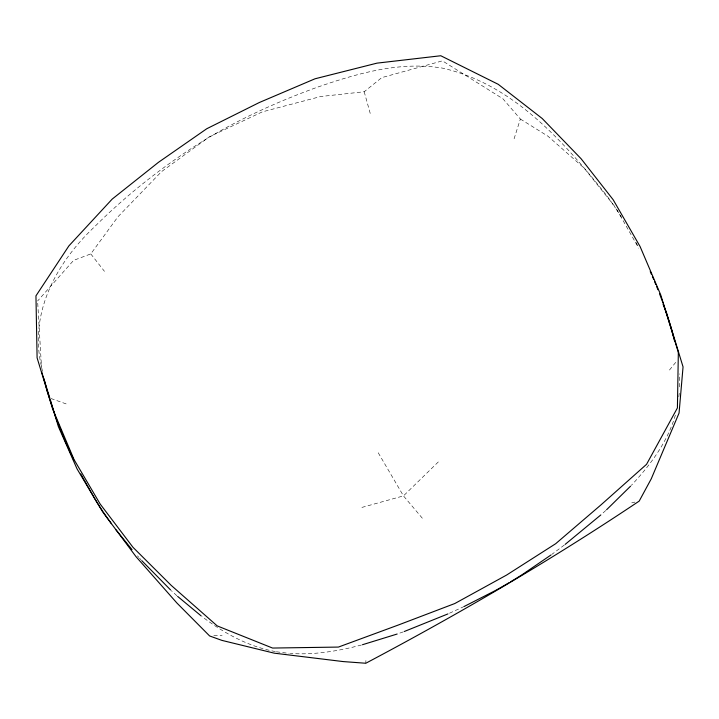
<?xml version="1.0" encoding="UTF-8"?>
<svg xmlns="http://www.w3.org/2000/svg" width="719" height="719" viewBox="0 0 719 719"><rect width="100%" height="100%" fill="white"/><g stroke="black" fill="none" stroke-linecap="round" stroke-linejoin="round"><path stroke-width="0.54" stroke-dasharray="3.6 2.7" d="M679.59 386.912L679.437 373.862M365.791 663.251L365.917 660.509M678.826 396.843L679.356 392.475M514.094 138.785L520.358 119.039L502.958 98.818L442.446 60.854L381.726 77.634L364.191 91.753L320.755 96.508L262.318 111.876L209.364 136.772L161.451 171.697L117.952 216.787L90.783 253.915L73.599 260.386L37.613 300.973M675.357 415.151C667.484 442.104 650.3 465.13 631.336 485.37M669.47 370.051L676.822 361.001M438.32 461.922L403.467 495.894L361.36 507.569M605.766 510.499L601.668 514.202M564.316 545.038L551.859 554.367M464.222 606.45L448.953 613.469M403.26 631.884L398.164 633.682M361.441 645.015C338.281 651.081 314.275 655.099 290.269 653.445M631.758 502.842L634.949 502.087M213.795 635.767L222.117 635.38M276.393 651.782L289.173 653.4M275.35 651.549C248.316 646.633 223.699 633.035 202.012 616.56M50.887 398.488L66.75 404.114M520.358 119.039L547.968 136.215L584.161 168.111L615.797 207.782M176.856 595.7L171.356 590.667M139.495 558.16L140.996 559.795M137.446 555.832L138.812 557.378M422.332 518.219L403.467 495.894L377.349 451.271M90.783 253.915L104.462 271.333M616.893 209.705L638.742 248.172M635.893 242.222L638.796 247.785M364.191 91.753L370.294 113.665M41.828 368.227L42.493 371.444M41.387 366.07C28.877 313.125 56.54 262.588 94.162 227.168C125.043 196.404 159.348 169.1 195.954 145.472A455.451 404.716 -18 0 1 223.492 129.141C253.591 112.658 285.128 98.863 317.394 87.197C357.199 73.437 399.728 61.142 442.176 68.071C512.845 83.808 563.975 141.67 607.16 196.161A455.001 404.321 -18 0 1 615.446 207.998M37.739 303.202L41.54 367.867M616.012 208.843A455.001 404.321 -18 0 1 622.699 219.232"/><path stroke-width="1.08" d="M630.563 486.179L606.584 509.744M600.85 514.921L565.188 544.364M551.006 554.969L522.605 574.373A455.451 404.716 -18 0 1 510.688 581.743M464.222 606.45L495.076 590.703A455.451 404.716 -18 0 0 508.989 582.75M447.928 613.918L404.303 631.498M397.167 634.023L362.475 644.727M201.167 615.913L177.629 596.402M170.556 589.913L141.751 560.622M131.999 549.586L115.993 529.831M80.735 473.92L95.321 499.732A455.001 404.321 -18 0 0 103.123 511.856M73.814 460.097L64.899 440.477L55.983 418.081M650.228 271.593L651.522 274.505M652.385 276.456L653.67 279.367M654.524 281.444L655.809 284.553M656.672 286.629L657.957 289.739M663.098 304.38L666.495 312.639L683.05 366.879L679.06 413.048L651.261 478.818L639.2 501.089C551.131 560.11 459.468 613.64 365.791 663.251L343.125 661.57L274.227 653.167L221.901 640.386L209.633 635.964L176.901 603.016L135.999 556.632L102.772 512.063L77.041 468.878L58.374 426.592L50.465 400.222M659.53 293.774L662.963 302.771M663.322 303.804L671.187 327.981L674.539 340.878M55.606 417.083L47.382 391.873L44.03 378.967M41.801 372.325L49.827 398.11M111.409 523.684A455.001 404.321 -18 0 1 103.689 512.701M678.341 352.382L677.406 407.943L646.552 464.321L601.156 504.729L555.679 543.708L506.598 575.056L454.803 603.529L398.353 625.009L338.415 647.073L272.564 648.053L217.192 625.889L171.14 585.311L132.97 547.294L100.166 504.046L74.012 459.54L52.613 408.877L37.1 357.828L35.95 295.86L68.889 245.889L112.2 199.082L158.414 162.359L206.748 128.746L259.28 102.538L315.003 78.793L377.017 63.137L440.792 55.749L498.249 84.321L542.207 118.5L581.123 158.773L613.19 199.765L640.081 246.527L660.743 294.925L678.341 352.382"/></g></svg>
